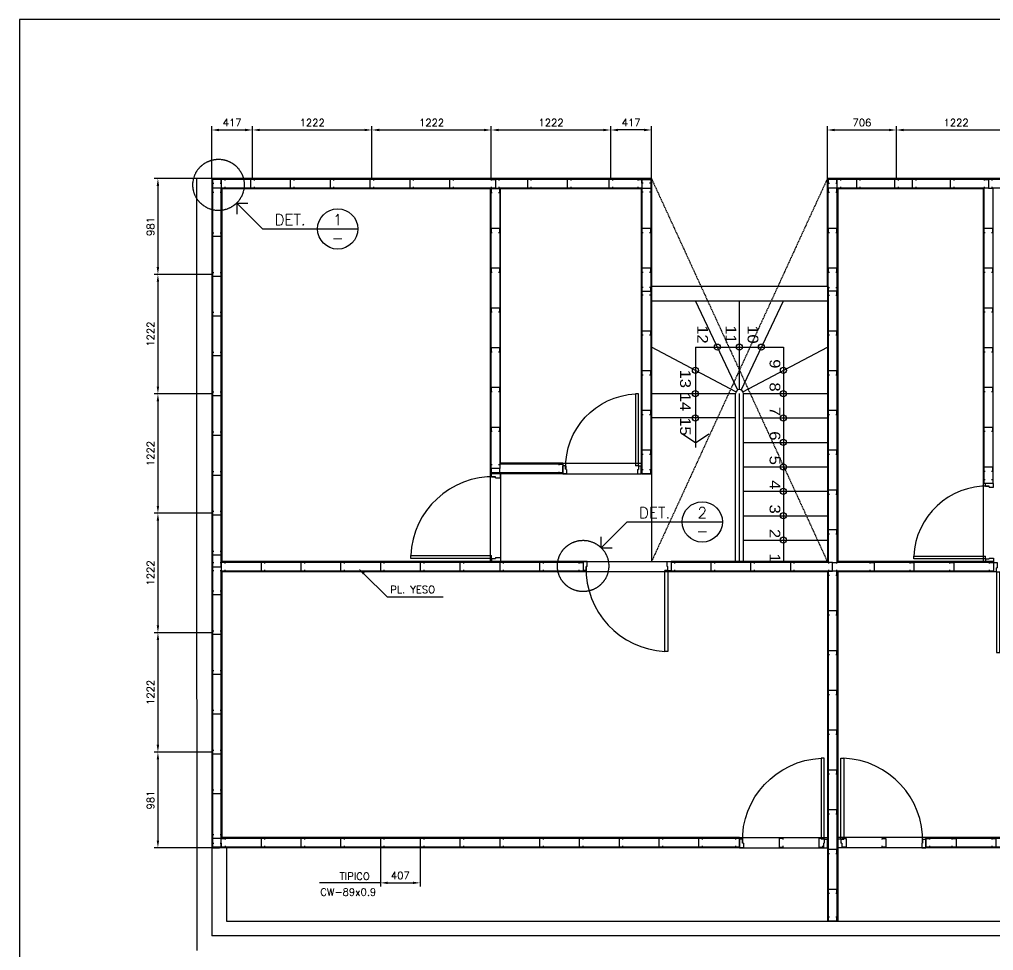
# Model space of a CAD drawing. Header units: millimetres. Extents: x -249630 to 95394, y -188036 to 109963.
# Drawn here: x 24842 to 34809, y 20680 to 30209 of the extents above; entities that cross this region are included whole.
import ezdxf
from ezdxf.enums import TextEntityAlignment as Align

# ---------------------------------------------------------------- set-up
doc = ezdxf.new("R2010")
doc.units = ezdxf.units.MM
doc.header["$PDMODE"] = 2
doc.linetypes.add('CENT8', pattern=[11, 8, -1, 1, -1])
doc.linetypes.add('DASHED2', pattern=[9.525, 6.35, -3.175])
for name, color, linetype in [('cotas', 1, 'Continuous'), ('GENERAL', 3, 'Continuous'), ('Layer2', 8, 'Continuous'), ('PUERTAS', 14, 'Continuous'), ('SIMBOLOS', 2, 'Continuous'), ('TEXTOS', 11, 'Continuous'), ('TITULOS', 180, 'Continuous'), ('VEREDA', 1, 'Continuous')]:
    doc.layers.add(name, color=color, linetype=linetype)
doc.styles.add('NIVEL', font='arial.ttf', dxfattribs={"width": 1.1, "height": 0.15})
doc.styles.add('ROMANS', font='romans')
doc.dimstyles.get("Standard").update_dxf_attribs({"dimtxt": 0.18, "dimasz": 0.18, "dimexe": 0.18, "dimexo": 0.0625, "dimgap": 0.09, "dimtad": 0, "dimtih": 1, "dimtoh": 1, "dimdec": 4, "dimzin": 0, "dimdsep": 46, "dimtxsty": 'Standard', "dimcen": 0.09, "dimadec": 0, "dimazin": 0, "dimtfac": 1, "dimtdec": 4, "dimtofl": 0, "dimtmove": 0, "dimatfit": 3, "dimfxl": 1, "dimtolj": 1, "dimtzin": 0, "dimarcsym": 0})

# ---------------------------------------------------------------- blocks, each defined once
blk = doc.blocks.new('A$C69810C7B')
at = {"layer": 'PUERTAS', "color": 2}
for p, q in [((-0.99, -0.05), (-0.99, -0.15)), ((-0.945, -0.05), (-0.99, -0.05)), ((-0.945, -0.105), (-0.955, -0.105)), ((-0.955, -0.15), (-0.955, -0.105)), ((-0.945, -0.105), (-0.945, -0.05)), ((-0.045, -0.105), (-0.045, -0.05)), ((-0.045, -0.05), (0, -0.05)), ((-0.045, -0.105), (-0.035, -0.105)), ((-0.035, -0.15), (-0.035, -0.105)), ((0, -0.05), (0, -0.15)), ((-0.955, -0.15), (-0.99, -0.15)), ((-0.035, -0.15), (-0.07, -0.15)), ((-0.07, -1.06), (-0.07, -0.15)), ((-0.035, -0.15), (0, -0.15)), ((-0.035, -0.15), (-0.035, -1.06)), ((-0.035, -1.06), (-0.07, -1.06))]:
    blk.add_line(p, q, dxfattribs=at)
at = {"layer": 'PUERTAS', "color": 1}
blk.add_arc((-0.027, -0.132), 0.929, 178.348, 267.335, dxfattribs=at)
blk = doc.blocks.new('*D309')
at = {"layer": 'Defpoints', "color": 0, "transparency": 16777216}
for p in [(35037.1, 29077.9), (33815.1, 28580.4), (35037.1, 28580.4)]:
    blk.add_point(p, dxfattribs=at)
at = {"layer": 'TEXTOS', "color": 1, "lineweight": -2, "transparency": 16777216}
for p, q in [((33815.1, 28580.4), (33815.1, 29115.4)), ((35037.1, 28580.4), (35037.1, 29115.4)), ((33890.1, 29077.9), (34962.1, 29077.9))]:
    blk.add_line(p, q, dxfattribs=at)
at = {"layer": 'TEXTOS', "color": 1, "transparency": 16777216}
for points in [[(33890.1, 29090.4), (33890.1, 29065.4), (33815.1, 29077.9)], [(34962.1, 29090.4), (34962.1, 29065.4), (35037.1, 29077.9)]]:
    blk.add_solid(points, dxfattribs=at)
at = {"layer": 'TEXTOS', "color": 4, "transparency": 16777216, "insert": (34426.1, 29152.9), "char_height": 75, "attachment_point": 5, "style": 'ROMANS'}
blk.add_mtext('\\A1;1222', dxfattribs=at)
blk = doc.blocks.new('*D314')
at = {"layer": 'Defpoints', "color": 0, "transparency": 16777216}
for p in [(33815.1, 29077.9), (33109.1, 28580.4), (33815.1, 28580.4)]:
    blk.add_point(p, dxfattribs=at)
at = {"layer": 'TEXTOS', "color": 1, "lineweight": -2, "transparency": 16777216}
for p, q in [((33109.1, 28580.4), (33109.1, 29115.4)), ((33815.1, 28580.4), (33815.1, 29115.4)), ((33184.1, 29077.9), (33740.1, 29077.9))]:
    blk.add_line(p, q, dxfattribs=at)
at = {"layer": 'TEXTOS', "color": 1, "transparency": 16777216}
for points in [[(33184.1, 29090.4), (33184.1, 29065.4), (33109.1, 29077.9)], [(33740.1, 29090.4), (33740.1, 29065.4), (33815.1, 29077.9)]]:
    blk.add_solid(points, dxfattribs=at)
at = {"layer": 'TEXTOS', "color": 4, "transparency": 16777216, "insert": (33462.1, 29152.9), "char_height": 75, "attachment_point": 5, "style": 'ROMANS'}
blk.add_mtext('\\A1;706', dxfattribs=at)
blk = doc.blocks.new('*D315')
at = {"layer": 'Defpoints', "color": 0, "transparency": 16777216}
for p in [(28448.1, 29077.9), (27226.1, 28580.4), (28448.1, 28580.4)]:
    blk.add_point(p, dxfattribs=at)
at = {"layer": 'TEXTOS', "color": 1, "lineweight": -2, "transparency": 16777216}
for p, q in [((27226.1, 28580.4), (27226.1, 29115.4)), ((28448.1, 28580.4), (28448.1, 29115.4)), ((27301.1, 29077.9), (28373.1, 29077.9))]:
    blk.add_line(p, q, dxfattribs=at)
at = {"layer": 'TEXTOS', "color": 1, "transparency": 16777216}
for points in [[(27301.1, 29090.4), (27301.1, 29065.4), (27226.1, 29077.9)], [(28373.1, 29090.4), (28373.1, 29065.4), (28448.1, 29077.9)]]:
    blk.add_solid(points, dxfattribs=at)
at = {"layer": 'TEXTOS', "color": 4, "transparency": 16777216, "insert": (27837.1, 29152.9), "char_height": 75, "attachment_point": 5, "style": 'ROMANS'}
blk.add_mtext('\\A1;1222', dxfattribs=at)
blk = doc.blocks.new('*D316')
at = {"layer": 'Defpoints', "color": 0, "transparency": 16777216}
for p in [(29670.1, 29077.9), (28448.1, 28580.4), (29670.1, 28580.4)]:
    blk.add_point(p, dxfattribs=at)
at = {"layer": 'TEXTOS', "color": 1, "lineweight": -2, "transparency": 16777216}
for p, q in [((28448.1, 28580.4), (28448.1, 29115.4)), ((29670.1, 28580.4), (29670.1, 29115.4)), ((28523.1, 29077.9), (29595.1, 29077.9))]:
    blk.add_line(p, q, dxfattribs=at)
at = {"layer": 'TEXTOS', "color": 1, "transparency": 16777216}
for points in [[(28523.1, 29090.4), (28523.1, 29065.4), (28448.1, 29077.9)], [(29595.1, 29090.4), (29595.1, 29065.4), (29670.1, 29077.9)]]:
    blk.add_solid(points, dxfattribs=at)
at = {"layer": 'TEXTOS', "color": 4, "transparency": 16777216, "insert": (29059.1, 29152.9), "char_height": 75, "attachment_point": 5, "style": 'ROMANS'}
blk.add_mtext('\\A1;1222', dxfattribs=at)
blk = doc.blocks.new('*D317')
at = {"layer": 'Defpoints', "color": 0, "transparency": 16777216}
for p in [(30892.1, 29077.9), (29670.1, 28580.4), (30892.1, 28580.4)]:
    blk.add_point(p, dxfattribs=at)
at = {"layer": 'TEXTOS', "color": 1, "lineweight": -2, "transparency": 16777216}
for p, q in [((29670.1, 28580.4), (29670.1, 29115.4)), ((30892.1, 28580.4), (30892.1, 29115.4)), ((29745.1, 29077.9), (30817.1, 29077.9))]:
    blk.add_line(p, q, dxfattribs=at)
at = {"layer": 'TEXTOS', "color": 1, "transparency": 16777216}
for points in [[(29745.1, 29090.4), (29745.1, 29065.4), (29670.1, 29077.9)], [(30817.1, 29090.4), (30817.1, 29065.4), (30892.1, 29077.9)]]:
    blk.add_solid(points, dxfattribs=at)
at = {"layer": 'TEXTOS', "color": 4, "transparency": 16777216, "insert": (30281.1, 29152.9), "char_height": 75, "attachment_point": 5, "style": 'ROMANS'}
blk.add_mtext('\\A1;1222', dxfattribs=at)
blk = doc.blocks.new('*D318')
at = {"layer": 'Defpoints', "color": 0, "transparency": 16777216}
for p in [(27226.1, 29077.9), (26809.1, 28580.4), (27226.1, 28580.4)]:
    blk.add_point(p, dxfattribs=at)
at = {"layer": 'TEXTOS', "color": 1, "lineweight": -2, "transparency": 16777216}
for p, q in [((26809.1, 28580.4), (26809.1, 29115.4)), ((27226.1, 28580.4), (27226.1, 29115.4)), ((26884.1, 29077.9), (27151.1, 29077.9))]:
    blk.add_line(p, q, dxfattribs=at)
at = {"layer": 'TEXTOS', "color": 1, "transparency": 16777216}
for points in [[(26884.1, 29090.4), (26884.1, 29065.4), (26809.1, 29077.9)], [(27151.1, 29090.4), (27151.1, 29065.4), (27226.1, 29077.9)]]:
    blk.add_solid(points, dxfattribs=at)
at = {"layer": 'TEXTOS', "color": 4, "transparency": 16777216, "insert": (27017.6, 29152.9), "char_height": 75, "attachment_point": 5, "style": 'ROMANS'}
blk.add_mtext('\\A1;417', dxfattribs=at)
blk = doc.blocks.new('*D319')
at = {"layer": 'Defpoints', "color": 0, "transparency": 16777216}
for p in [(30892.1, 29077.9), (30892.1, 28580.4), (31309.1, 28580.4)]:
    blk.add_point(p, dxfattribs=at)
at = {"layer": 'TEXTOS', "color": 1, "lineweight": -2, "transparency": 16777216}
for p, q in [((30892.1, 28580.4), (30892.1, 29115.4)), ((31309.1, 28580.4), (31309.1, 29115.4)), ((31234.1, 29077.9), (30967.1, 29077.9))]:
    blk.add_line(p, q, dxfattribs=at)
at = {"layer": 'TEXTOS', "color": 1, "transparency": 16777216}
for points in [[(30967.1, 29090.4), (30967.1, 29065.4), (30892.1, 29077.9)], [(31234.1, 29090.4), (31234.1, 29065.4), (31309.1, 29077.9)]]:
    blk.add_solid(points, dxfattribs=at)
at = {"layer": 'TEXTOS', "color": 4, "transparency": 16777216, "insert": (31100.6, 29152.9), "char_height": 75, "attachment_point": 5, "style": 'ROMANS'}
blk.add_mtext('\\A1;417', dxfattribs=at)
blk = doc.blocks.new('*D320')
at = {"layer": 'Defpoints', "color": 0, "transparency": 16777216}
for p in [(26809.1, 28580.4), (26258.4, 27599.4), (26809.1, 27599.4)]:
    blk.add_point(p, dxfattribs=at)
at = {"layer": 'TEXTOS', "color": 1, "lineweight": -2, "transparency": 16777216}
for p, q in [((26809.1, 28580.4), (26220.9, 28580.4)), ((26258.4, 28505.4), (26258.4, 27674.4)), ((26809.1, 27599.4), (26220.9, 27599.4))]:
    blk.add_line(p, q, dxfattribs=at)
at = {"layer": 'TEXTOS', "color": 1, "transparency": 16777216}
for points in [[(26245.9, 28505.4), (26270.9, 28505.4), (26258.4, 28580.4)], [(26245.9, 27674.4), (26270.9, 27674.4), (26258.4, 27599.4)]]:
    blk.add_solid(points, dxfattribs=at)
at = {"layer": 'TEXTOS', "color": 4, "transparency": 16777216, "insert": (26183.4, 28089.9), "char_height": 75, "attachment_point": 5, "rotation": 90, "style": 'ROMANS'}
blk.add_mtext('\\A1;981', dxfattribs=at)
blk = doc.blocks.new('*D321')
at = {"layer": 'Defpoints', "color": 0, "transparency": 16777216}
for p in [(26809.1, 27599.4), (26258.4, 26377.4), (26809.1, 26377.4)]:
    blk.add_point(p, dxfattribs=at)
at = {"layer": 'TEXTOS', "color": 1, "lineweight": -2, "transparency": 16777216}
for p, q in [((26809.1, 27599.4), (26220.9, 27599.4)), ((26258.4, 27524.4), (26258.4, 26452.4)), ((26809.1, 26377.4), (26220.9, 26377.4))]:
    blk.add_line(p, q, dxfattribs=at)
at = {"layer": 'TEXTOS', "color": 1, "transparency": 16777216}
for points in [[(26245.9, 27524.4), (26270.9, 27524.4), (26258.4, 27599.4)], [(26245.9, 26452.4), (26270.9, 26452.4), (26258.4, 26377.4)]]:
    blk.add_solid(points, dxfattribs=at)
at = {"layer": 'TEXTOS', "color": 4, "transparency": 16777216, "insert": (26183.4, 26988.4), "char_height": 75, "attachment_point": 5, "rotation": 90, "style": 'ROMANS'}
blk.add_mtext('\\A1;1222', dxfattribs=at)
blk = doc.blocks.new('*D322')
at = {"layer": 'Defpoints', "color": 0, "transparency": 16777216}
for p in [(26809.1, 26377.4), (26258.4, 25155.4), (26809.1, 25155.4)]:
    blk.add_point(p, dxfattribs=at)
at = {"layer": 'TEXTOS', "color": 1, "lineweight": -2, "transparency": 16777216}
for p, q in [((26809.1, 26377.4), (26220.9, 26377.4)), ((26258.4, 26302.4), (26258.4, 25230.4)), ((26809.1, 25155.4), (26220.9, 25155.4))]:
    blk.add_line(p, q, dxfattribs=at)
at = {"layer": 'TEXTOS', "color": 1, "transparency": 16777216}
for points in [[(26245.9, 26302.4), (26270.9, 26302.4), (26258.4, 26377.4)], [(26245.9, 25230.4), (26270.9, 25230.4), (26258.4, 25155.4)]]:
    blk.add_solid(points, dxfattribs=at)
at = {"layer": 'TEXTOS', "color": 4, "transparency": 16777216, "insert": (26183.4, 25766.4), "char_height": 75, "attachment_point": 5, "rotation": 90, "style": 'ROMANS'}
blk.add_mtext('\\A1;1222', dxfattribs=at)
blk = doc.blocks.new('*D323')
at = {"layer": 'Defpoints', "color": 0, "transparency": 16777216}
for p in [(26809.1, 25155.4), (26258.4, 23933.4), (26809.1, 23933.4)]:
    blk.add_point(p, dxfattribs=at)
at = {"layer": 'TEXTOS', "color": 1, "lineweight": -2, "transparency": 16777216}
for p, q in [((26809.1, 25155.4), (26220.9, 25155.4)), ((26258.4, 25080.4), (26258.4, 24008.4)), ((26809.1, 23933.4), (26220.9, 23933.4))]:
    blk.add_line(p, q, dxfattribs=at)
at = {"layer": 'TEXTOS', "color": 1, "transparency": 16777216}
for points in [[(26245.9, 25080.4), (26270.9, 25080.4), (26258.4, 25155.4)], [(26245.9, 24008.4), (26270.9, 24008.4), (26258.4, 23933.4)]]:
    blk.add_solid(points, dxfattribs=at)
at = {"layer": 'TEXTOS', "color": 4, "transparency": 16777216, "insert": (26183.4, 24544.4), "char_height": 75, "attachment_point": 5, "rotation": 90, "style": 'ROMANS'}
blk.add_mtext('\\A1;1222', dxfattribs=at)
blk = doc.blocks.new('*D324')
at = {"layer": 'Defpoints', "color": 0, "transparency": 16777216}
for p in [(26809.1, 23933.4), (26258.4, 22711.4), (26809.1, 22711.4)]:
    blk.add_point(p, dxfattribs=at)
at = {"layer": 'TEXTOS', "color": 1, "lineweight": -2, "transparency": 16777216}
for p, q in [((26809.1, 23933.4), (26220.9, 23933.4)), ((26258.4, 23858.4), (26258.4, 22786.4)), ((26809.1, 22711.4), (26220.9, 22711.4))]:
    blk.add_line(p, q, dxfattribs=at)
at = {"layer": 'TEXTOS', "color": 1, "transparency": 16777216}
for points in [[(26245.9, 23858.4), (26270.9, 23858.4), (26258.4, 23933.4)], [(26245.9, 22786.4), (26270.9, 22786.4), (26258.4, 22711.4)]]:
    blk.add_solid(points, dxfattribs=at)
at = {"layer": 'TEXTOS', "color": 4, "transparency": 16777216, "insert": (26183.4, 23322.4), "char_height": 75, "attachment_point": 5, "rotation": 90, "style": 'ROMANS'}
blk.add_mtext('\\A1;1222', dxfattribs=at)
blk = doc.blocks.new('*D325')
at = {"layer": 'Defpoints', "color": 0, "transparency": 16777216}
for p in [(26809.1, 22711.4), (26258.4, 21730.4), (26809.1, 21730.4)]:
    blk.add_point(p, dxfattribs=at)
at = {"layer": 'TEXTOS', "color": 1, "lineweight": -2, "transparency": 16777216}
for p, q in [((26809.1, 22711.4), (26220.9, 22711.4)), ((26258.4, 22636.4), (26258.4, 21805.4)), ((26809.1, 21730.4), (26220.9, 21730.4))]:
    blk.add_line(p, q, dxfattribs=at)
at = {"layer": 'TEXTOS', "color": 1, "transparency": 16777216}
for points in [[(26245.9, 22636.4), (26270.9, 22636.4), (26258.4, 22711.4)], [(26245.9, 21805.4), (26270.9, 21805.4), (26258.4, 21730.4)]]:
    blk.add_solid(points, dxfattribs=at)
at = {"layer": 'TEXTOS', "color": 4, "transparency": 16777216, "insert": (26183.4, 22220.9), "char_height": 75, "attachment_point": 5, "rotation": 90, "style": 'ROMANS'}
blk.add_mtext('\\A1;981', dxfattribs=at)
blk = doc.blocks.new('*D326')
at = {"color": 1, "lineweight": -2, "transparency": 16777216}
for p, q in [((28535.1, 21738.4), (28535.1, 21335.4)), ((28942.1, 21738.4), (28942.1, 21335.4)), ((28610.1, 21372.9), (28867.1, 21372.9))]:
    blk.add_line(p, q, dxfattribs=at)
at = {"color": 1, "transparency": 16777216}
for points in [[(28610.1, 21385.4), (28610.1, 21360.4), (28535.1, 21372.9)], [(28867.1, 21385.4), (28867.1, 21360.4), (28942.1, 21372.9)]]:
    blk.add_solid(points, dxfattribs=at)
at = {"layer": 'Defpoints', "color": 0, "transparency": 16777216}
for p in [(28535.1, 21738.4), (28942.1, 21738.4), (28942.1, 21372.9)]:
    blk.add_point(p, dxfattribs=at)
at = {"color": 4, "transparency": 16777216, "insert": (28738.6, 21447.9), "char_height": 75, "attachment_point": 5, "style": 'ROMANS'}
blk.add_mtext('\\A1;407', dxfattribs=at)

msp = doc.modelspace()

# ---------------------------------------------------------------- linework, layer by layer
at = {"color": 1, "linetype": 'ByBlock'}
for p, q in [((28365.258, 24537.179), (28602.955, 24299.482)), ((28602.955, 24299.482), (29176.957, 24299.482))]:
    msp.add_line(p, q, dxfattribs=at)
at = {"color": 1}
msp.add_line((28535.08, 21372.918), (27912.399, 21372.918), dxfattribs=at)
at = {"color": 1, "linetype": 'ByBlock'}
msp.add_solid([(28356.419, 24528.34), (28374.097, 24546.018), (28312.225, 24590.212)], dxfattribs=at)
at = {"layer": 'cotas'}
for p, q in [((31309.08, 28580.441), (26809.08, 28580.441)), ((26809.08, 28580.441), (26809.08, 21730.441)), ((26809.08, 28580.441), (26889.08, 28580.441)), ((31309.08, 28572.441), (26809.08, 28572.441)), ((26817.08, 28580.441), (26817.08, 21730.441)), ((31301.08, 28580.441), (31301.08, 27382.441)), ((31309.08, 28580.441), (31309.08, 27382.441)), ((39409.08, 28580.441), (33109.08, 28580.441)), ((33109.08, 27480.441), (33109.08, 28580.441)), ((39409.08, 28572.441), (33109.08, 28572.441)), ((33117.08, 27472.441), (33117.08, 28580.441)), ((29667.08, 28482.441), (26907.08, 28482.441)), ((29659.08, 28474.441), (26915.08, 28474.441)), ((29659.08, 28474.441), (29659.08, 25560.441)), ((29757.08, 28482.441), (29757.08, 25658.441)), ((31211.08, 28482.441), (29757.08, 28482.441)), ((31211.08, 28474.441), (29765.08, 28474.441)), ((31203.08, 28482.441), (31203.08, 25560.441)), ((31211.08, 28482.441), (31211.08, 25560.441)), ((33207.08, 28482.441), (33207.08, 24652.441)), ((34711.08, 28482.441), (33207.08, 28482.441)), ((33215.08, 28474.441), (33215.08, 24660.441)), ((34703.08, 28474.441), (33215.08, 28474.441)), ((34703.08, 28474.441), (34703.08, 25460.441)), ((34711.08, 28482.441), (34711.08, 25460.441)), ((34801.08, 28482.441), (34801.08, 25460.441)), ((36617.08, 28482.441), (34801.08, 28482.441)), ((33109.08, 27480.441), (33109.08, 24660.441)), ((31301.08, 27382.441), (31301.08, 25560.441)), ((31309.08, 27382.441), (31309.08, 25560.441)), ((30403.08, 25658.441), (29757.08, 25658.441)), ((30403.08, 25666.441), (30403.08, 25560.441)), ((34809.08, 24660.441), (34809.08, 24554.441)), ((33109.08, 24554.441), (33109.08, 20980.441)), ((33207.08, 24562.441), (33207.08, 20980.441)), ((33215.08, 24554.441), (33215.08, 20980.441)), ((32209.08, 21836.441), (32209.08, 21730.441)), ((34115.08, 21836.441), (34115.08, 21730.441)), ((26809.08, 21730.441), (26889.08, 21730.441))]:
    msp.add_line(p, q, dxfattribs=at)
for points in [[(26809.08, 28580.441), (26656.776, 28580.441)], [(26907.08, 24652.441), (26907.08, 28482.441)], [(26915.08, 24660.441), (26915.08, 28474.441)], [(30403.08, 25568.441), (29667.08, 25568.441), (29667.08, 28482.441)], [(30403.08, 25666.441), (29765.08, 25666.441), (29765.08, 28474.441)], [(33117.08, 27472.441), (33117.08, 24652.441)], [(30405.08, 25560.441), (29659.08, 25560.441)], [(31309.08, 25560.441), (31203.08, 25560.441)], [(34809.08, 25460.441), (34703.08, 25460.441)], [(30609.08, 24652.441), (26907.08, 24652.441)], [(30609.08, 24660.441), (26915.08, 24660.441)], [(30609.08, 24660.441), (30609.08, 24554.441)], [(33109.08, 24660.441), (31509.08, 24660.441)], [(31509.08, 24660.441), (31509.08, 24554.441)], [(33117.08, 24652.441), (31509.08, 24652.441)], [(34809.08, 24652.441), (33207.08, 24652.441)], [(34809.08, 24660.441), (33215.08, 24660.441)], [(32209.08, 21828.441), (26907.08, 21828.441), (26907.08, 24562.441)], [(30609.08, 24562.441), (26907.08, 24562.441)], [(32209.08, 21836.441), (26915.08, 21836.441), (26915.08, 24554.441)], [(30609.08, 24554.441), (26915.08, 24554.441)], [(33117.08, 24562.441), (31509.08, 24562.441)], [(33109.08, 24554.441), (31509.08, 24554.441)], [(33117.08, 24562.441), (33117.08, 20980.441)], [(34809.08, 24562.441), (33207.08, 24562.441)], [(34809.08, 24554.441), (33215.08, 24554.441)], [(39311.08, 24562.441), (39311.08, 21828.441), (34115.08, 21828.441)], [(39311.08, 21836.441), (34115.08, 21836.441)], [(29709.08, 21738.441), (26809.08, 21738.441)], [(29709.08, 21730.441), (26809.08, 21730.441)], [(32209.08, 21738.441), (29709.08, 21738.441)], [(32209.08, 21730.441), (29709.08, 21730.441)], [(36589.08, 21738.441), (34115.08, 21738.441)], [(36589.08, 21730.441), (34115.08, 21730.441)], [(33215.08, 20980.441), (33109.08, 20980.441)]]:
    msp.add_lwpolyline(points, dxfattribs=at)
at = {"layer": 'GENERAL'}
for points in [[(26894.58, 28532.441), (26907.08, 28532.441), (26907.08, 28572.441), (26817.08, 28572.441), (26817.08, 28532.441), (26829.58, 28532.441)], [(26947.08, 28559.941), (26947.08, 28572.441), (26907.08, 28572.441), (26907.08, 28482.441), (26947.08, 28482.441), (26947.08, 28494.941)], [(27246.08, 28559.941), (27246.08, 28572.441), (27206.08, 28572.441), (27206.08, 28482.441), (27246.08, 28482.441), (27246.08, 28494.941)], [(27653.08, 28559.941), (27653.08, 28572.441), (27613.08, 28572.441), (27613.08, 28482.441), (27653.08, 28482.441), (27653.08, 28494.941)], [(28060.08, 28559.941), (28060.08, 28572.441), (28020.08, 28572.441), (28020.08, 28482.441), (28060.08, 28482.441), (28060.08, 28494.941)], [(28468.08, 28559.941), (28468.08, 28572.441), (28428.08, 28572.441), (28428.08, 28482.441), (28468.08, 28482.441), (28468.08, 28494.941)], [(28468.08, 28559.941), (28468.08, 28572.441), (28428.08, 28572.441), (28428.08, 28482.441), (28468.08, 28482.441), (28468.08, 28494.941)], [(28875.08, 28559.941), (28875.08, 28572.441), (28835.08, 28572.441), (28835.08, 28482.441), (28875.08, 28482.441), (28875.08, 28494.941)], [(29282.08, 28559.941), (29282.08, 28572.441), (29242.08, 28572.441), (29242.08, 28482.441), (29282.08, 28482.441), (29282.08, 28494.941)], [(29672.08, 28559.941), (29672.08, 28572.441), (29712.08, 28572.441), (29712.08, 28482.441), (29672.08, 28482.441), (29672.08, 28494.941)], [(29752.08, 28559.941), (29752.08, 28572.441), (29712.08, 28572.441), (29712.08, 28482.441), (29752.08, 28482.441), (29752.08, 28494.941)], [(30079.08, 28559.941), (30079.08, 28572.441), (30039.08, 28572.441), (30039.08, 28482.441), (30079.08, 28482.441), (30079.08, 28494.941)], [(30486.08, 28559.941), (30486.08, 28572.441), (30446.08, 28572.441), (30446.08, 28482.441), (30486.08, 28482.441), (30486.08, 28494.941)], [(30912.08, 28559.941), (30912.08, 28572.441), (30872.08, 28572.441), (30872.08, 28482.441), (30912.08, 28482.441), (30912.08, 28494.941)], [(31171.08, 28559.941), (31171.08, 28572.441), (31211.08, 28572.441), (31211.08, 28482.441), (31171.08, 28482.441), (31171.08, 28494.941)], [(31223.58, 28532.441), (31211.08, 28532.441), (31211.08, 28572.441), (31301.08, 28572.441), (31301.08, 28532.441), (31288.58, 28532.441)], [(33194.58, 28532.441), (33207.08, 28532.441), (33207.08, 28572.441), (33117.08, 28572.441), (33117.08, 28532.441), (33129.58, 28532.441)], [(33247.08, 28559.941), (33247.08, 28572.441), (33207.08, 28572.441), (33207.08, 28482.441), (33247.08, 28482.441), (33247.08, 28494.941)], [(33446.08, 28559.941), (33446.08, 28572.441), (33406.08, 28572.441), (33406.08, 28482.441), (33446.08, 28482.441), (33446.08, 28494.941)], [(33835.08, 28559.941), (33835.08, 28572.441), (33795.08, 28572.441), (33795.08, 28482.441), (33835.08, 28482.441), (33835.08, 28494.941)], [(34018.08, 28559.941), (34018.08, 28572.441), (33978.08, 28572.441), (33978.08, 28482.441), (34018.08, 28482.441), (34018.08, 28494.941)], [(34407.08, 28559.941), (34407.08, 28572.441), (34367.08, 28572.441), (34367.08, 28482.441), (34407.08, 28482.441), (34407.08, 28494.941)], [(34716.08, 28559.941), (34716.08, 28572.441), (34756.08, 28572.441), (34756.08, 28482.441), (34716.08, 28482.441), (34716.08, 28494.941)], [(34796.08, 28559.941), (34796.08, 28572.441), (34756.08, 28572.441), (34756.08, 28482.441), (34796.08, 28482.441), (34796.08, 28494.941)], [(26894.58, 28442.441), (26907.08, 28442.441), (26907.08, 28482.441), (26817.08, 28482.441), (26817.08, 28442.441), (26829.58, 28442.441)], [(29744.58, 28436.441), (29757.08, 28436.441), (29757.08, 28476.441), (29667.08, 28476.441), (29667.08, 28436.441), (29679.58, 28436.441)], [(31223.58, 28442.441), (31211.08, 28442.441), (31211.08, 28482.441), (31301.08, 28482.441), (31301.08, 28442.441), (31288.58, 28442.441)], [(33194.58, 28442.441), (33207.08, 28442.441), (33207.08, 28482.441), (33117.08, 28482.441), (33117.08, 28442.441), (33129.58, 28442.441)], [(26894.58, 28026.441), (26907.08, 28026.441), (26907.08, 27986.441), (26817.08, 27986.441), (26817.08, 28026.441), (26829.58, 28026.441)], [(29744.58, 28029.441), (29757.08, 28029.441), (29757.08, 28069.441), (29667.08, 28069.441), (29667.08, 28029.441), (29679.58, 28029.441)], [(31288.58, 28029.441), (31301.08, 28029.441), (31301.08, 28069.441), (31211.08, 28069.441), (31211.08, 28029.441), (31223.58, 28029.441)], [(33194.58, 28029.441), (33207.08, 28029.441), (33207.08, 28069.441), (33117.08, 28069.441), (33117.08, 28029.441), (33129.58, 28029.441)], [(34788.58, 28029.441), (34801.08, 28029.441), (34801.08, 28069.441), (34711.08, 28069.441), (34711.08, 28029.441), (34723.58, 28029.441)], [(26894.58, 27619.441), (26907.08, 27619.441), (26907.08, 27579.441), (26817.08, 27579.441), (26817.08, 27619.441), (26829.58, 27619.441)], [(29744.58, 27622.441), (29757.08, 27622.441), (29757.08, 27662.441), (29667.08, 27662.441), (29667.08, 27622.441), (29679.58, 27622.441)], [(31288.58, 27622.441), (31301.08, 27622.441), (31301.08, 27662.441), (31211.08, 27662.441), (31211.08, 27622.441), (31223.58, 27622.441)], [(33194.58, 27622.441), (33207.08, 27622.441), (33207.08, 27662.441), (33117.08, 27662.441), (33117.08, 27622.441), (33129.58, 27622.441)], [(34788.58, 27622.441), (34801.08, 27622.441), (34801.08, 27662.441), (34711.08, 27662.441), (34711.08, 27622.441), (34723.58, 27622.441)], [(31223.58, 27467.441), (31211.08, 27467.441), (31211.08, 27427.441), (31301.08, 27427.441), (31301.08, 27467.441), (31288.58, 27467.441)], [(31223.58, 27387.441), (31211.08, 27387.441), (31211.08, 27427.441), (31301.08, 27427.441), (31301.08, 27387.441), (31288.58, 27387.441)], [(33194.58, 27467.441), (33207.08, 27467.441), (33207.08, 27427.441), (33117.08, 27427.441), (33117.08, 27467.441), (33129.58, 27467.441)], [(33194.58, 27387.441), (33207.08, 27387.441), (33207.08, 27427.441), (33117.08, 27427.441), (33117.08, 27387.441), (33129.58, 27387.441)], [(26894.58, 27212.441), (26907.08, 27212.441), (26907.08, 27172.441), (26817.08, 27172.441), (26817.08, 27212.441), (26829.58, 27212.441)], [(29744.58, 27215.441), (29757.08, 27215.441), (29757.08, 27255.441), (29667.08, 27255.441), (29667.08, 27215.441), (29679.58, 27215.441)], [(34788.58, 27215.441), (34801.08, 27215.441), (34801.08, 27255.441), (34711.08, 27255.441), (34711.08, 27215.441), (34723.58, 27215.441)], [(31288.58, 26980.441), (31301.08, 26980.441), (31301.08, 27020.441), (31211.08, 27020.441), (31211.08, 26980.441), (31223.58, 26980.441)], [(33194.58, 26980.441), (33207.08, 26980.441), (33207.08, 27020.441), (33117.08, 27020.441), (33117.08, 26980.441), (33129.58, 26980.441)], [(29744.58, 26808.441), (29757.08, 26808.441), (29757.08, 26848.441), (29667.08, 26848.441), (29667.08, 26808.441), (29679.58, 26808.441)], [(34788.58, 26808.441), (34801.08, 26808.441), (34801.08, 26848.441), (34711.08, 26848.441), (34711.08, 26808.441), (34723.58, 26808.441)], [(26894.58, 26805.441), (26907.08, 26805.441), (26907.08, 26765.441), (26817.08, 26765.441), (26817.08, 26805.441), (26829.58, 26805.441)], [(31288.58, 26573.441), (31301.08, 26573.441), (31301.08, 26613.441), (31211.08, 26613.441), (31211.08, 26573.441), (31223.58, 26573.441)], [(33194.58, 26573.441), (33207.08, 26573.441), (33207.08, 26613.441), (33117.08, 26613.441), (33117.08, 26573.441), (33129.58, 26573.441)], [(29744.58, 26401.441), (29757.08, 26401.441), (29757.08, 26441.441), (29667.08, 26441.441), (29667.08, 26401.441), (29679.58, 26401.441)], [(34788.58, 26401.441), (34801.08, 26401.441), (34801.08, 26441.441), (34711.08, 26441.441), (34711.08, 26401.441), (34723.58, 26401.441)], [(26894.58, 26397.441), (26907.08, 26397.441), (26907.08, 26357.441), (26817.08, 26357.441), (26817.08, 26397.441), (26829.58, 26397.441)], [(31288.58, 26166.441), (31301.08, 26166.441), (31301.08, 26206.441), (31211.08, 26206.441), (31211.08, 26166.441), (31223.58, 26166.441)], [(33194.58, 26166.441), (33207.08, 26166.441), (33207.08, 26206.441), (33117.08, 26206.441), (33117.08, 26166.441), (33129.58, 26166.441)], [(29744.58, 25994.441), (29757.08, 25994.441), (29757.08, 26034.441), (29667.08, 26034.441), (29667.08, 25994.441), (29679.58, 25994.441)], [(34788.58, 25994.441), (34801.08, 25994.441), (34801.08, 26034.441), (34711.08, 26034.441), (34711.08, 25994.441), (34723.58, 25994.441)], [(26894.58, 25990.441), (26907.08, 25990.441), (26907.08, 25950.441), (26817.08, 25950.441), (26817.08, 25990.441), (26829.58, 25990.441)], [(31288.58, 25759.441), (31301.08, 25759.441), (31301.08, 25799.441), (31211.08, 25799.441), (31211.08, 25759.441), (31223.58, 25759.441)], [(33194.58, 25759.441), (33207.08, 25759.441), (33207.08, 25799.441), (33117.08, 25799.441), (33117.08, 25759.441), (33129.58, 25759.441)], [(29744.58, 25653.441), (29757.08, 25653.441), (29757.08, 25613.441), (29667.08, 25613.441), (29667.08, 25653.441), (29679.58, 25653.441)], [(30363.08, 25645.941), (30363.08, 25658.441), (30403.08, 25658.441), (30403.08, 25568.441), (30363.08, 25568.441), (30363.08, 25580.941)], [(34788.58, 25587.441), (34801.08, 25587.441), (34801.08, 25627.441), (34711.08, 25627.441), (34711.08, 25587.441), (34723.58, 25587.441)], [(26894.58, 25583.441), (26907.08, 25583.441), (26907.08, 25543.441), (26817.08, 25543.441), (26817.08, 25583.441), (26829.58, 25583.441)], [(29744.58, 25573.441), (29757.08, 25573.441), (29757.08, 25613.441), (29667.08, 25613.441), (29667.08, 25573.441), (29679.58, 25573.441)], [(31223.58, 25600.441), (31211.08, 25600.441), (31211.08, 25560.441), (31301.08, 25560.441), (31301.08, 25600.441), (31288.58, 25600.441)], [(34788.58, 25500.441), (34801.08, 25500.441), (34801.08, 25460.441), (34711.08, 25460.441), (34711.08, 25500.441), (34723.58, 25500.441)], [(33194.58, 25352.441), (33207.08, 25352.441), (33207.08, 25392.441), (33117.08, 25392.441), (33117.08, 25352.441), (33129.58, 25352.441)], [(26894.58, 25175.441), (26907.08, 25175.441), (26907.08, 25135.441), (26817.08, 25135.441), (26817.08, 25175.441), (26829.58, 25175.441)], [(33194.58, 24945.441), (33207.08, 24945.441), (33207.08, 24985.441), (33117.08, 24985.441), (33117.08, 24945.441), (33129.58, 24945.441)], [(26894.58, 24767.441), (26907.08, 24767.441), (26907.08, 24727.441), (26817.08, 24727.441), (26817.08, 24767.441), (26829.58, 24767.441)], [(26829.58, 24647.441), (26817.08, 24647.441), (26817.08, 24607.441), (26907.08, 24607.441), (26907.08, 24647.441), (26894.58, 24647.441)], [(26947.08, 24639.941), (26947.08, 24652.441), (26907.08, 24652.441), (26907.08, 24562.441), (26947.08, 24562.441), (26947.08, 24574.941)], [(26947.08, 24639.941), (26947.08, 24652.441), (26907.08, 24652.441), (26907.08, 24562.441), (26947.08, 24562.441), (26947.08, 24574.941)], [(27354.08, 24639.941), (27354.08, 24652.441), (27314.08, 24652.441), (27314.08, 24562.441), (27354.08, 24562.441), (27354.08, 24574.941)], [(27761.08, 24639.941), (27761.08, 24652.441), (27721.08, 24652.441), (27721.08, 24562.441), (27761.08, 24562.441), (27761.08, 24574.941)], [(28168.08, 24639.941), (28168.08, 24652.441), (28128.08, 24652.441), (28128.08, 24562.441), (28168.08, 24562.441), (28168.08, 24574.941)], [(28575.08, 24639.941), (28575.08, 24652.441), (28535.08, 24652.441), (28535.08, 24562.441), (28575.08, 24562.441), (28575.08, 24574.941)], [(28982.08, 24639.941), (28982.08, 24652.441), (28942.08, 24652.441), (28942.08, 24562.441), (28982.08, 24562.441), (28982.08, 24574.941)], [(29389.08, 24639.941), (29389.08, 24652.441), (29349.08, 24652.441), (29349.08, 24562.441), (29389.08, 24562.441), (29389.08, 24574.941)], [(29796.08, 24639.941), (29796.08, 24652.441), (29756.08, 24652.441), (29756.08, 24562.441), (29796.08, 24562.441), (29796.08, 24574.941)], [(30203.08, 24639.941), (30203.08, 24652.441), (30163.08, 24652.441), (30163.08, 24562.441), (30203.08, 24562.441), (30203.08, 24574.941)], [(30569.08, 24639.941), (30569.08, 24652.441), (30609.08, 24652.441), (30609.08, 24562.441), (30569.08, 24562.441), (30569.08, 24574.941)], [(31549.08, 24639.941), (31549.08, 24652.441), (31509.08, 24652.441), (31509.08, 24562.441), (31549.08, 24562.441), (31549.08, 24574.941)], [(31956.08, 24639.941), (31956.08, 24652.441), (31916.08, 24652.441), (31916.08, 24562.441), (31956.08, 24562.441), (31956.08, 24574.941)], [(32363.08, 24639.941), (32363.08, 24652.441), (32323.08, 24652.441), (32323.08, 24562.441), (32363.08, 24562.441), (32363.08, 24574.941)], [(32770.08, 24639.941), (32770.08, 24652.441), (32730.08, 24652.441), (32730.08, 24562.441), (32770.08, 24562.441), (32770.08, 24574.941)], [(33122.08, 24574.941), (33122.08, 24562.441), (33162.08, 24562.441), (33162.08, 24652.441), (33122.08, 24652.441), (33122.08, 24639.941)], [(33202.08, 24574.941), (33202.08, 24562.441), (33162.08, 24562.441), (33162.08, 24652.441), (33202.08, 24652.441), (33202.08, 24639.941)], [(33548.08, 24639.941), (33548.08, 24652.441), (33588.08, 24652.441), (33588.08, 24562.441), (33548.08, 24562.441), (33548.08, 24574.941)], [(33955.08, 24639.941), (33955.08, 24652.441), (33995.08, 24652.441), (33995.08, 24562.441), (33955.08, 24562.441), (33955.08, 24574.941)], [(34362.08, 24639.941), (34362.08, 24652.441), (34402.08, 24652.441), (34402.08, 24562.441), (34362.08, 24562.441), (34362.08, 24574.941)], [(34769.08, 24639.941), (34769.08, 24652.441), (34809.08, 24652.441), (34809.08, 24562.441), (34769.08, 24562.441), (34769.08, 24574.941)], [(26829.58, 24567.441), (26817.08, 24567.441), (26817.08, 24607.441), (26907.08, 24607.441), (26907.08, 24567.441), (26894.58, 24567.441)], [(33194.58, 24522.441), (33207.08, 24522.441), (33207.08, 24562.441), (33117.08, 24562.441), (33117.08, 24522.441), (33129.58, 24522.441)], [(26894.58, 24360.441), (26907.08, 24360.441), (26907.08, 24320.441), (26817.08, 24320.441), (26817.08, 24360.441), (26829.58, 24360.441)], [(33194.58, 24115.441), (33207.08, 24115.441), (33207.08, 24155.441), (33117.08, 24155.441), (33117.08, 24115.441), (33129.58, 24115.441)], [(26894.58, 23953.441), (26907.08, 23953.441), (26907.08, 23913.441), (26817.08, 23913.441), (26817.08, 23953.441), (26829.58, 23953.441)], [(33194.58, 23708.441), (33207.08, 23708.441), (33207.08, 23748.441), (33117.08, 23748.441), (33117.08, 23708.441), (33129.58, 23708.441)], [(26894.58, 23546.441), (26907.08, 23546.441), (26907.08, 23506.441), (26817.08, 23506.441), (26817.08, 23546.441), (26829.58, 23546.441)], [(33194.58, 23301.441), (33207.08, 23301.441), (33207.08, 23341.441), (33117.08, 23341.441), (33117.08, 23301.441), (33129.58, 23301.441)], [(26894.58, 23139.441), (26907.08, 23139.441), (26907.08, 23099.441), (26817.08, 23099.441), (26817.08, 23139.441), (26829.58, 23139.441)], [(33194.58, 22894.441), (33207.08, 22894.441), (33207.08, 22934.441), (33117.08, 22934.441), (33117.08, 22894.441), (33129.58, 22894.441)], [(26894.58, 22731.441), (26907.08, 22731.441), (26907.08, 22691.441), (26817.08, 22691.441), (26817.08, 22731.441), (26829.58, 22731.441)], [(33194.58, 22487.441), (33207.08, 22487.441), (33207.08, 22527.441), (33117.08, 22527.441), (33117.08, 22487.441), (33129.58, 22487.441)], [(26894.58, 22324.441), (26907.08, 22324.441), (26907.08, 22284.441), (26817.08, 22284.441), (26817.08, 22324.441), (26829.58, 22324.441)], [(33194.58, 22080.441), (33207.08, 22080.441), (33207.08, 22120.441), (33117.08, 22120.441), (33117.08, 22080.441), (33129.58, 22080.441)], [(26894.58, 21868.441), (26907.08, 21868.441), (26907.08, 21828.441), (26817.08, 21828.441), (26817.08, 21868.441), (26829.58, 21868.441)], [(26947.08, 21750.941), (26947.08, 21738.441), (26907.08, 21738.441), (26907.08, 21828.441), (26947.08, 21828.441), (26947.08, 21815.941)], [(27354.08, 21815.941), (27354.08, 21828.441), (27314.08, 21828.441), (27314.08, 21738.441), (27354.08, 21738.441), (27354.08, 21750.941)], [(27761.08, 21815.941), (27761.08, 21828.441), (27721.08, 21828.441), (27721.08, 21738.441), (27761.08, 21738.441), (27761.08, 21750.941)], [(28168.08, 21815.941), (28168.08, 21828.441), (28128.08, 21828.441), (28128.08, 21738.441), (28168.08, 21738.441), (28168.08, 21750.941)], [(28575.08, 21815.941), (28575.08, 21828.441), (28535.08, 21828.441), (28535.08, 21738.441), (28575.08, 21738.441), (28575.08, 21750.941)], [(28982.08, 21815.941), (28982.08, 21828.441), (28942.08, 21828.441), (28942.08, 21738.441), (28982.08, 21738.441), (28982.08, 21750.941)], [(29389.08, 21815.941), (29389.08, 21828.441), (29349.08, 21828.441), (29349.08, 21738.441), (29389.08, 21738.441), (29389.08, 21750.941)], [(29796.08, 21815.941), (29796.08, 21828.441), (29756.08, 21828.441), (29756.08, 21738.441), (29796.08, 21738.441), (29796.08, 21750.941)], [(30203.08, 21815.941), (30203.08, 21828.441), (30163.08, 21828.441), (30163.08, 21738.441), (30203.08, 21738.441), (30203.08, 21750.941)], [(30610.08, 21815.941), (30610.08, 21828.441), (30570.08, 21828.441), (30570.08, 21738.441), (30610.08, 21738.441), (30610.08, 21750.941)], [(31017.08, 21815.941), (31017.08, 21828.441), (30977.08, 21828.441), (30977.08, 21738.441), (31017.08, 21738.441), (31017.08, 21750.941)], [(31424.08, 21815.941), (31424.08, 21828.441), (31384.08, 21828.441), (31384.08, 21738.441), (31424.08, 21738.441), (31424.08, 21750.941)], [(31831.08, 21815.941), (31831.08, 21828.441), (31791.08, 21828.441), (31791.08, 21738.441), (31831.08, 21738.441), (31831.08, 21750.941)], [(32169.08, 21750.941), (32169.08, 21738.441), (32209.08, 21738.441), (32209.08, 21828.441), (32169.08, 21828.441), (32169.08, 21815.941)], [(32656.08, 21815.941), (32656.08, 21828.441), (32616.08, 21828.441), (32616.08, 21738.441), (32656.08, 21738.441), (32656.08, 21750.941)], [(33063.08, 21815.941), (33063.08, 21828.441), (33023.08, 21828.441), (33023.08, 21738.441), (33063.08, 21738.441), (33063.08, 21750.941)], [(33261.08, 21815.941), (33261.08, 21828.441), (33301.08, 21828.441), (33301.08, 21738.441), (33261.08, 21738.441), (33261.08, 21750.941)], [(33668.08, 21815.941), (33668.08, 21828.441), (33708.08, 21828.441), (33708.08, 21738.441), (33668.08, 21738.441), (33668.08, 21750.941)], [(34155.08, 21750.941), (34155.08, 21738.441), (34115.08, 21738.441), (34115.08, 21828.441), (34155.08, 21828.441), (34155.08, 21815.941)], [(34387.08, 21815.941), (34387.08, 21828.441), (34427.08, 21828.441), (34427.08, 21738.441), (34387.08, 21738.441), (34387.08, 21750.941)], [(34794.08, 21815.941), (34794.08, 21828.441), (34834.08, 21828.441), (34834.08, 21738.441), (34794.08, 21738.441), (34794.08, 21750.941)], [(26894.58, 21778.441), (26907.08, 21778.441), (26907.08, 21738.441), (26817.08, 21738.441), (26817.08, 21778.441), (26829.58, 21778.441)], [(33194.58, 21673.441), (33207.08, 21673.441), (33207.08, 21713.441), (33117.08, 21713.441), (33117.08, 21673.441), (33129.58, 21673.441)], [(33194.58, 21266.441), (33207.08, 21266.441), (33207.08, 21306.441), (33117.08, 21306.441), (33117.08, 21266.441), (33129.58, 21266.441)], [(33129.58, 21020.441), (33117.08, 21020.441), (33117.08, 20980.441), (33207.08, 20980.441), (33207.08, 21020.441), (33194.58, 21020.441)]]:
    msp.add_lwpolyline(points, dxfattribs=at)
at = {"layer": 'Layer2'}
for p, q in [((31309.08, 27480.441), (33109.08, 27480.441)), ((31309.08, 27330.441), (33109.08, 27330.441)), ((32191.956, 26416.591), (31759.08, 27330.441)), ((32226.203, 26416.591), (32659.08, 27330.441)), ((32173.705, 26399.112), (31309.08, 26855.441)), ((31759.08, 26855.441), (31759.08, 25828.092)), ((32244.455, 26399.112), (33109.08, 26855.441)), ((31309.08, 26380.441), (32169.08, 26380.441)), ((32169.08, 24660.441), (32169.08, 26380.441)), ((32209.08, 24660.441), (32209.08, 26380.441)), ((32249.08, 24660.441), (32249.08, 26380.441)), ((32249.08, 26130.441), (33109.08, 26130.441)), ((32249.08, 25880.441), (33109.08, 25880.441)), ((32249.08, 25630.441), (33109.08, 25630.441)), ((32249.08, 25380.441), (33109.08, 25380.441)), ((32249.08, 25130.441), (33109.08, 25130.441)), ((32249.08, 24880.441), (33109.08, 24880.441)), ((26809.08, 21730.441), (26809.08, 20830.441)), ((26959.08, 21730.441), (26959.08, 20980.441)), ((26959.08, 20980.441), (39259.08, 20980.441))]:
    msp.add_line(p, q, dxfattribs=at)
for points in [[(32209.08, 26420.441), (32209.08, 27330.441)], [(31759.08, 26855.441), (32659.08, 26855.441), (32659.08, 24660.441)], [(32249.08, 26380.441), (33109.08, 26380.441)], [(32169.08, 26130.441), (31309.08, 26130.441)], [(31759.08, 25877.19), (31620.6, 25969.716)], [(31759.08, 25877.19), (31897.56, 25969.716)], [(30403.08, 25666.441), (31203.08, 25666.441)], [(29659.08, 25560.441), (29659.08, 24660.441)], [(29763.08, 25560.441), (29763.08, 24652.441)], [(30403.08, 25560.441), (31203.08, 25560.441)], [(34703.08, 25460.441), (34703.08, 24660.441)], [(30609.08, 24660.441), (31509.08, 24660.441)], [(31509.08, 24554.441), (30609.08, 24554.441)], [(32209.08, 21836.441), (33109.08, 21836.441)], [(34115.08, 21836.441), (33215.08, 21836.441)], [(32209.08, 21730.441), (33109.08, 21730.441)], [(34115.08, 21730.441), (33215.08, 21730.441)], [(35959.08, 20830.441), (26809.08, 20830.441)]]:
    msp.add_lwpolyline(points, dxfattribs=at)
for centre in [(31984.08, 26855.441), (32209.08, 26855.441), (32434.08, 26855.441), (31759.08, 26617.941), (32659.08, 26617.941), (31759.08, 26380.441), (32659.08, 26380.441), (31759.08, 26130.441), (32659.08, 26130.441), (32659.08, 25880.441), (32659.08, 25630.441), (32659.08, 25380.441), (32659.08, 25130.441), (32659.08, 24880.441)]:
    msp.add_circle(centre, 31.498, dxfattribs=at)
msp.add_arc((32209.08, 26380.441), 40, 0, 180, dxfattribs=at)
at = {"layer": 'SIMBOLOS'}
for p, q in [((27064.469, 28330.414), (27329.634, 28065.249)), ((27329.634, 28065.249), (27892.134, 28065.249)), ((27892.134, 28065.249), (28304.634, 28065.249)), ((30794.695, 24801.602), (31059.86, 25066.767)), ((31059.86, 25066.767), (31622.36, 25066.767)), ((31622.36, 25066.767), (32034.86, 25066.767))]:
    msp.add_line(p, q, dxfattribs=at)
at = {"layer": 'SIMBOLOS', "color": 3}
for p, q in [((27064.469, 28330.414), (27064.469, 28217.914)), ((27064.469, 28330.414), (27176.969, 28330.414)), ((30794.695, 24801.602), (30794.695, 24914.102)), ((30794.695, 24801.602), (30907.195, 24801.602))]:
    msp.add_line(p, q, dxfattribs=at)
at = {"layer": 'SIMBOLOS', "color": 3, "linetype": 'CENT8'}
for centre in [(26878.854, 28516.029), (30609.08, 24615.987)]:
    msp.add_circle(centre, 262.5, dxfattribs=at)
at = {"layer": 'SIMBOLOS'}
for centre in [(28098.384, 28065.249), (31828.61, 25066.767)]:
    msp.add_circle(centre, 206.25, dxfattribs=at)
at = {"layer": 'TITULOS'}
msp.add_lwpolyline([(24841.783, 208.842), (69841.783, 208.842), (69841.783, 30208.842), (24841.783, 30208.842)], close=True, dxfattribs=at)
at = {"layer": 'VEREDA', "linetype": 'DASHED2'}
for points in [[(26659.08, 20680.441), (26656.776, 28580.441)], [(33109.08, 28580.441), (31309.08, 24660.441)], [(31309.08, 28580.441), (33109.08, 24660.441)], [(31309.08, 25560.441), (31309.08, 24660.441), (31509.08, 24660.441)]]:
    msp.add_lwpolyline(points, dxfattribs=at)

# ---------------------------------------------------------------- block references
at = {"layer": 'Layer2', "xscale": -909.0909090919013, "yscale": 909.0909090919013, "zscale": 909.0909090908815}
msp.add_blockref('A$C69810C7B', (34809.08, 24692.805), dxfattribs=at)
at = {"layer": 'PUERTAS'}
for p, xscale, yscale, zscale, rotation in [((31203.08, 25520.037), -808.0808080812858, 808.0808080812858, 808.08080808079, 180), ((29808.534, 24660.441), 909.0909090919013, 909.0909090919013, 909.0909090919013, 270), ((34849.469, 24660.441), 808.0808080812858, 808.0808080812858, 808.0808080812858, 270), ((33109.08, 21684.987), -909.0909090919013, 909.0909090919013, 909.0909090908815, 180), ((33215.08, 21684.987), 909.0909090919013, 909.0909090919013, 909.0909090919013, 180)]:
    msp.add_blockref('A$C69810C7B', p, dxfattribs=dict(at, xscale=xscale, yscale=yscale, zscale=zscale, rotation=rotation))
at = {"layer": 'PUERTAS', "xscale": 909.0909090919013, "yscale": 909.0909090919013, "zscale": 909.0909090919013}
msp.add_blockref('A$C69810C7B', (31509.08, 24705.896), dxfattribs=at)

# ---------------------------------------------------------------- texts
at = {"layer": 'Layer2', "style": 'NIVEL', "width": 1.1}
for s, p in [('12', (31777.344, 27079.472)), ('11', (32067.635, 27079.472)), ('10', (32292.635, 27079.472)), ('9', (32517.635, 26731.904)), ('13', (31601.49, 26625.522)), ('8', (32517.635, 26494.404)), ('14', (31601.49, 26388.022)), ('7', (32517.635, 26244.404)), ('15', (31601.49, 26138.022)), ('6', (32517.635, 25994.404)), ('5', (32517.635, 25744.404)), ('4', (32517.635, 25494.404)), ('3', (32517.635, 25244.404)), ('2', (32517.635, 24994.404)), ('1', (32517.635, 24744.404))]:
    msp.add_text(s, height=110, rotation=270, dxfattribs=at).set_placement(p)
at = {"layer": 'SIMBOLOS', "color": 5, "style": 'ROMANS'}
for s, p in [('DET.', (27610.884, 28102.749)), ('1', (28098.384, 28102.749)), ('DET.', (31341.11, 25104.267)), ('2', (31828.61, 25104.267))]:
    msp.add_text(s, height=112.5, dxfattribs=at).set_placement(p, align=Align.CENTER)
for p in [(28098.384, 27971.499), (31828.61, 24973.017)]:
    msp.add_text('-', height=112.5, dxfattribs=at).set_placement(p, align=Align.MIDDLE)
at = {"layer": 'TEXTOS', "color": 3, "style": 'ROMANS'}
msp.add_text('PL. YESO', height=75, dxfattribs=at).set_placement((28634.909, 24336.982))
at = {"layer": 'TEXTOS', "color": 4, "style": 'ROMANS'}
msp.add_text('TIPICO', height=75, dxfattribs=at).set_placement((28272.197, 21402.607), align=Align.CENTER)
at = {"layer": 'TEXTOS', "style": 'ROMANS'}
msp.add_text('CW-89x0.9', height=75, dxfattribs=at).set_placement((28206.185, 21241.382), align=Align.CENTER)

# ---------------------------------------------------------------- dimensions: what is measured, and where the dimension line sits
dim = msp.add_linear_dim(base=(28942.08, 21372.918), p1=(28535.08, 21738.441), p2=(28942.08, 21738.441), dimstyle='Standard', override={"dimtxt": 75, "dimasz": 75, "dimexe": 37.5, "dimexo": 0, "dimgap": 37.5, "dimtad": 1, "dimtih": 0, "dimtoh": 0, "dimdec": 0, "dimtxsty": 'ROMANS', "dimclrd": 1, "dimclre": 1, "dimclrt": 4, "dimtdec": 1, "dimtix": 1, "dimtofl": 1, "dimtmove": 2})
dim.commit()
dim.dimension.update_dxf_attribs({"geometry": '*D326', "text_midpoint": (28738.58, 21447.918)})
at = {"layer": 'TEXTOS', "color": 4}
for base, p1, p2, picture, middle in [((27226.08, 29077.859), (26809.08, 28580.441), (27226.08, 28580.441), '*D318', (27017.58, 29152.859)), ((28448.08, 29077.859), (27226.08, 28580.441), (28448.08, 28580.441), '*D315', (27837.08, 29152.859)), ((29670.08, 29077.859), (28448.08, 28580.441), (29670.08, 28580.441), '*D316', (29059.08, 29152.859)), ((30892.08, 29077.859), (29670.08, 28580.441), (30892.08, 28580.441), '*D317', (30281.08, 29152.859)), ((30892.08, 29077.859), (31309.08, 28580.441), (30892.08, 28580.441), '*D319', (31100.58, 29152.859)), ((33815.08, 29077.859), (33109.08, 28580.441), (33815.08, 28580.441), '*D314', (33462.08, 29152.859)), ((35037.08, 29077.859), (33815.08, 28580.441), (35037.08, 28580.441), '*D309', (34426.08, 29152.859))]:
    dim = msp.add_linear_dim(base=base, p1=p1, p2=p2, dimstyle='Standard', override={"dimtxt": 75, "dimasz": 75, "dimexe": 37.5, "dimexo": 0, "dimgap": 37.5, "dimtad": 1, "dimtih": 0, "dimtoh": 0, "dimdec": 0, "dimtxsty": 'ROMANS', "dimclrd": 1, "dimclre": 1, "dimclrt": 4, "dimtdec": 1, "dimtix": 1, "dimtofl": 1, "dimtmove": 2}, dxfattribs=at)
    dim.commit()
    dim.dimension.update_dxf_attribs({"geometry": picture, "text_midpoint": middle})
for base, p1, p2, picture, middle in [((26258.436, 27599.441), (26809.08, 28580.441), (26809.08, 27599.441), '*D320', (26183.436, 28089.941)), ((26258.436, 26377.441), (26809.08, 27599.441), (26809.08, 26377.441), '*D321', (26183.436, 26988.441)), ((26258.436, 25155.441), (26809.08, 26377.441), (26809.08, 25155.441), '*D322', (26183.436, 25766.441)), ((26258.436, 23933.441), (26809.08, 25155.441), (26809.08, 23933.441), '*D323', (26183.436, 24544.441)), ((26258.436, 22711.441), (26809.08, 23933.441), (26809.08, 22711.441), '*D324', (26183.436, 23322.441)), ((26258.436, 21730.441), (26809.08, 22711.441), (26809.08, 21730.441), '*D325', (26183.436, 22220.941))]:
    dim = msp.add_linear_dim(base=base, p1=p1, p2=p2, angle=90, dimstyle='Standard', override={"dimtxt": 75, "dimasz": 75, "dimexe": 37.5, "dimexo": 0, "dimgap": 37.5, "dimtad": 1, "dimtih": 0, "dimtoh": 0, "dimdec": 0, "dimtxsty": 'ROMANS', "dimclrd": 1, "dimclre": 1, "dimclrt": 4, "dimtdec": 1, "dimtix": 1, "dimtofl": 1, "dimtmove": 2}, dxfattribs=at)
    dim.commit()
    dim.dimension.update_dxf_attribs({"geometry": picture, "text_midpoint": middle})

doc.saveas('drawing.dxf')
